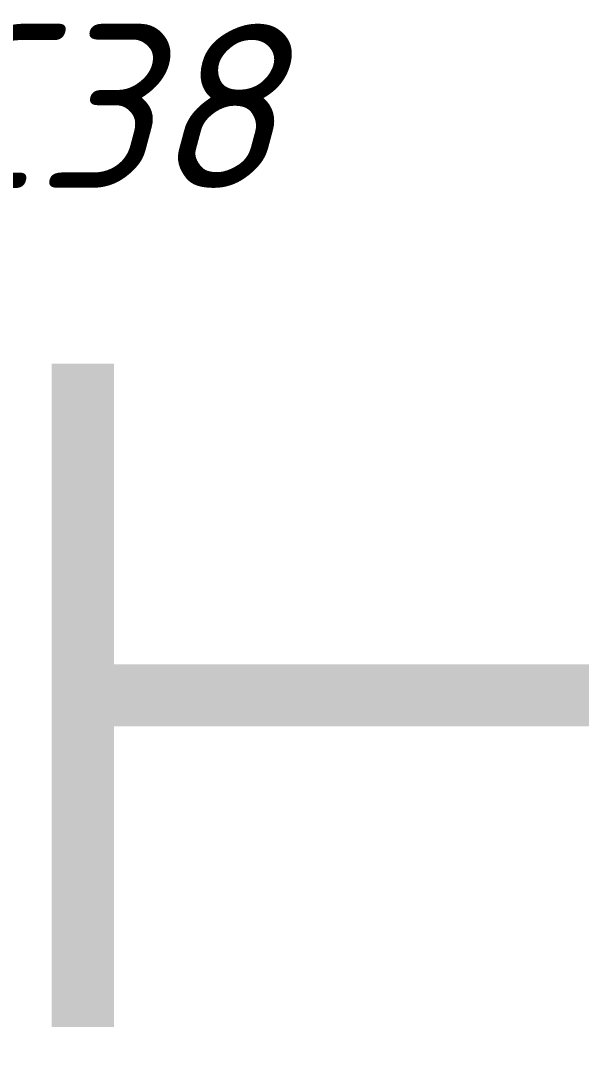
# Model space of a CAD drawing. Header units: inches. Extents: x 0 to 841, y 0 to 594.
# Drawn here: x 298.76 to 305.51, y 228.12 to 240.62 of the extents above; entities that cross this region are included whole.
import ezdxf

# ---------------------------------------------------------------- set-up
doc = ezdxf.new("R2010")
doc.units = ezdxf.units.IN
doc.layers.add('Sheet', color=255, linetype='Continuous')
doc.styles.get("Standard").update_dxf_attribs({"font": 'isocpeui.ttf'})

msp = doc.modelspace()

# ---------------------------------------------------------------- linework, layer by layer
at = {"layer": 'Sheet'}
for points in [[(350.005, 284.996, 0.749, 0.749, 0), (327.513, 284.996, 0.749, 0.749, 0), (327.513, 232.497, 0.749, 0.749, 0), (310.008, 232.497, 0.749, 0.749, 0), (305.011, 232.497, 0.749, 0.749, 0)], [(299.509, 236.495, 0.749, 0.749, 0), (299.509, 228.5, 0.749, 0.749, 0)], [(299.509, 232.497, 0.749, 0.749, 0), (305.011, 232.497, 0.749, 0.749, 0)], [(300.014, 232.497, 0.3, 0.3, 0), (305.011, 232.497, 0.3, 0.3, 0)]]:
    msp.add_lwpolyline(points, format="xyseb", dxfattribs=at)

# ---------------------------------------------------------------- texts
msp.add_text('C38', height=1.9764, dxfattribs=at).set_placement((297.521, 238.606))

doc.saveas('drawing.dxf')
